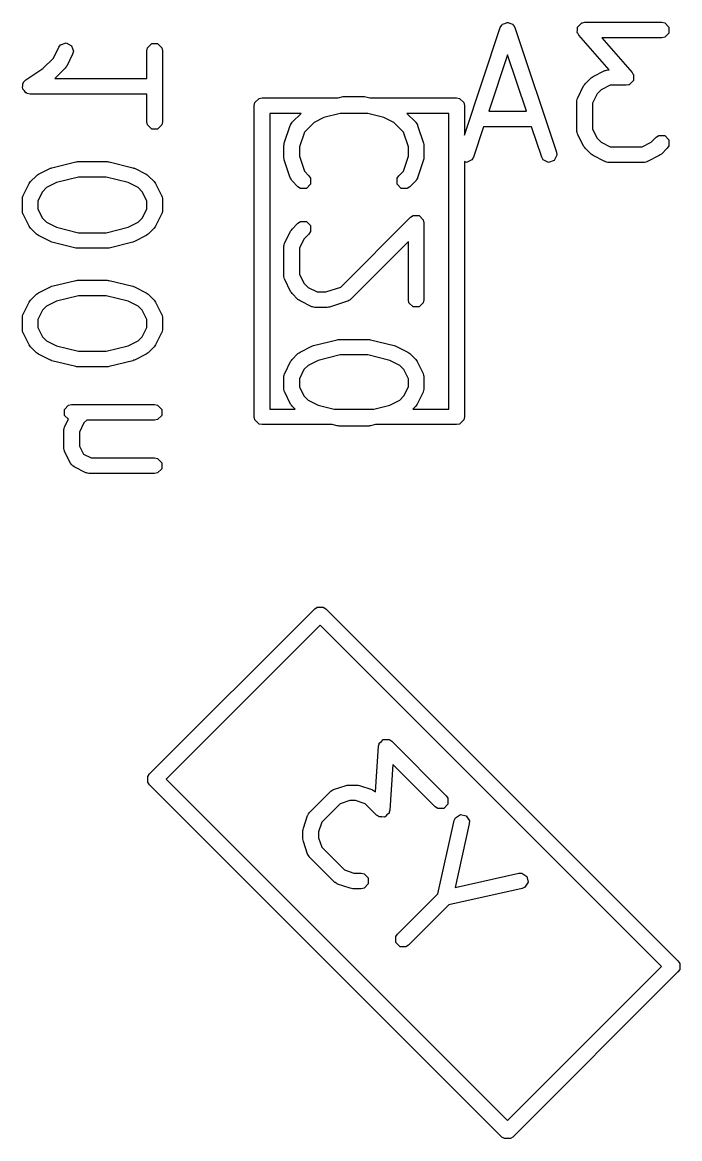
# Model space of a CAD drawing. Header units: inches. Extents: x 0.38 to 5.39, y 0.07 to 3.28.
# Drawn here: x 1.3118 to 1.4781, y 0.798 to 1.0804 of the extents above; entities that cross this region are included whole.
import ezdxf

# ---------------------------------------------------------------- set-up
doc = ezdxf.new("R2010")
doc.units = ezdxf.units.IN
doc.header["$MEASUREMENT"] = 0
doc.layers.add('BLACK', color=250, linetype='CONTINUOUS')

msp = doc.modelspace()

# ---------------------------------------------------------------- linework, layer by layer
at = {"layer": 'BLACK', "linetype": 'CONTINUOUS'}
for p, q in [((1.42366, 1.05185), (1.43271, 1.07901)), ((1.43271, 1.07901), (1.43309, 1.07968)), ((1.43309, 1.07968), (1.43323, 1.07975)), ((1.43323, 1.07975), (1.43329, 1.07988)), ((1.43329, 1.07988), (1.43388, 1.08007)), ((1.43388, 1.08007), (1.43444, 1.08035)), ((1.43444, 1.08035), (1.43458, 1.08031)), ((1.43458, 1.08031), (1.43472, 1.08035)), ((1.43472, 1.08035), (1.43528, 1.08007)), ((1.43528, 1.08007), (1.43587, 1.07988)), ((1.43587, 1.07988), (1.43594, 1.07975)), ((1.43594, 1.07975), (1.43607, 1.07968)), ((1.43607, 1.07968), (1.43645, 1.07901)), ((1.43645, 1.07901), (1.44695, 1.04752)), ((1.45226, 1.07914), (1.45231, 1.07919)), ((1.45226, 1.07845), (1.45226, 1.07914)), ((1.45231, 1.07926), (1.45284, 1.07972)), ((1.45231, 1.07919), (1.45231, 1.07926)), ((1.45284, 1.07972), (1.45333, 1.08021)), ((1.45333, 1.08021), (1.45342, 1.08023)), ((1.45342, 1.08023), (1.45345, 1.08025)), ((1.45345, 1.08025), (1.45353, 1.08025)), ((1.45353, 1.08025), (1.45408, 1.08036)), ((1.45408, 1.08036), (1.47358, 1.08036)), ((1.47358, 1.08036), (1.47433, 1.08021)), ((1.47433, 1.08021), (1.4754, 1.07914)), ((1.4754, 1.07914), (1.4754, 1.07764)), ((1.45221, 1.07776), (1.45226, 1.07845)), ((1.45226, 1.07768), (1.45221, 1.07776)), ((1.45226, 1.07764), (1.45226, 1.07768)), ((1.45232, 1.07758), (1.45226, 1.07764)), ((1.4526, 1.07709), (1.45232, 1.07758)), ((1.46024, 1.06836), (1.4526, 1.07709)), ((1.47358, 1.07642), (1.45842, 1.07642)), ((1.45842, 1.07642), (1.46606, 1.06769)), ((1.47433, 1.07657), (1.47358, 1.07642)), ((1.4754, 1.07764), (1.47433, 1.07657)), ((1.3197, 1.07133), (1.32105, 1.07404)), ((1.32105, 1.07404), (1.32152, 1.07465)), ((1.32152, 1.07465), (1.32295, 1.07513)), ((1.32295, 1.07513), (1.3243, 1.07445)), ((1.3243, 1.07445), (1.32478, 1.07303)), ((1.34334, 1.07316), (1.34349, 1.07392)), ((1.34334, 1.06613), (1.34334, 1.07316)), ((1.34349, 1.07392), (1.34456, 1.07498)), ((1.34456, 1.07498), (1.34606, 1.07498)), ((1.34606, 1.07498), (1.34713, 1.07392)), ((1.34713, 1.07392), (1.34728, 1.07316)), ((1.34728, 1.07316), (1.34728, 1.05517)), ((1.31706, 1.0687), (1.3197, 1.07133)), ((1.32457, 1.07228), (1.32307, 1.06928)), ((1.32478, 1.07303), (1.32457, 1.07228)), ((1.43458, 1.07217), (1.42981, 1.05786)), ((1.43935, 1.05786), (1.43458, 1.07217)), ((1.31272, 1.0658), (1.31706, 1.0687)), ((1.32271, 1.06877), (1.32007, 1.06613)), ((1.32288, 1.06904), (1.32271, 1.06877)), ((1.32307, 1.06928), (1.32288, 1.06904)), ((1.4562, 1.06665), (1.4592, 1.06815)), ((1.4592, 1.06815), (1.45929, 1.06818)), ((1.45929, 1.06818), (1.45933, 1.06821)), ((1.45933, 1.06821), (1.45963, 1.06827)), ((1.45963, 1.06827), (1.45994, 1.06835)), ((1.45994, 1.06835), (1.45998, 1.06834)), ((1.45998, 1.06834), (1.46008, 1.06836)), ((1.46008, 1.06836), (1.46024, 1.06836)), ((1.46606, 1.06769), (1.46634, 1.0672)), ((1.312, 1.06492), (1.31214, 1.06506)), ((1.312, 1.06435), (1.312, 1.06492)), ((1.31214, 1.06506), (1.31218, 1.06526)), ((1.31218, 1.06526), (1.31272, 1.0658)), ((1.32007, 1.06613), (1.34334, 1.06613)), ((1.45401, 1.06452), (1.45419, 1.06478)), ((1.45419, 1.06478), (1.45569, 1.06628)), ((1.45569, 1.06628), (1.45595, 1.06646)), ((1.45595, 1.06646), (1.4562, 1.06665)), ((1.46582, 1.06506), (1.46533, 1.06457)), ((1.46634, 1.06552), (1.46582, 1.06506)), ((1.46634, 1.0672), (1.4664, 1.06714)), ((1.46635, 1.06559), (1.46634, 1.06552)), ((1.4664, 1.06564), (1.46635, 1.06559)), ((1.4664, 1.06714), (1.4664, 1.0671)), ((1.4664, 1.0671), (1.46644, 1.06702)), ((1.46644, 1.06702), (1.4664, 1.06633)), ((1.4664, 1.06633), (1.4664, 1.06564)), ((1.31188, 1.06378), (1.312, 1.06435)), ((1.312, 1.06362), (1.31188, 1.06378)), ((1.312, 1.06341), (1.312, 1.06362)), ((1.3124, 1.06301), (1.312, 1.06341)), ((1.31272, 1.06253), (1.3124, 1.06301)), ((1.31292, 1.06249), (1.31272, 1.06253)), ((1.31306, 1.06235), (1.31292, 1.06249)), ((1.31381, 1.0622), (1.31306, 1.06235)), ((1.34334, 1.0622), (1.31381, 1.0622)), ((1.34334, 1.05517), (1.34334, 1.0622)), ((1.45232, 1.06127), (1.45382, 1.06427)), ((1.45382, 1.06427), (1.45401, 1.06452)), ((1.4572, 1.06223), (1.45605, 1.05993)), ((1.45825, 1.06327), (1.4572, 1.06223)), ((1.46054, 1.06442), (1.45825, 1.06327)), ((1.46458, 1.06442), (1.46054, 1.06442)), ((1.46513, 1.06453), (1.46458, 1.06442)), ((1.46521, 1.06453), (1.46513, 1.06453)), ((1.46524, 1.06455), (1.46521, 1.06453)), ((1.46533, 1.06457), (1.46524, 1.06455)), ((1.37051, 1.05929), (1.37066, 1.06004)), ((1.37051, 0.98055), (1.37051, 1.05929)), ((1.37066, 1.06004), (1.37173, 1.06111)), ((1.37173, 1.06111), (1.37248, 1.06126)), ((1.37248, 1.06126), (1.39171, 1.06126)), ((1.39171, 1.06126), (1.39298, 1.06158)), ((1.39298, 1.06158), (1.39322, 1.06159)), ((1.39322, 1.06159), (1.39345, 1.06163)), ((1.39345, 1.06163), (1.39795, 1.06163)), ((1.39795, 1.06163), (1.39819, 1.06159)), ((1.39819, 1.06159), (1.39843, 1.06158)), ((1.39843, 1.06158), (1.3997, 1.06126)), ((1.3997, 1.06126), (1.42169, 1.06126)), ((1.42169, 1.06126), (1.42245, 1.06111)), ((1.42245, 1.06111), (1.42351, 1.06004)), ((1.42351, 1.06004), (1.42366, 1.05929)), ((1.42366, 1.05929), (1.42366, 1.05185)), ((1.45211, 1.06039), (1.45213, 1.06049)), ((1.45211, 1.05289), (1.45211, 1.06039)), ((1.45212, 1.06053), (1.4522, 1.06084)), ((1.45213, 1.06049), (1.45212, 1.06053)), ((1.4522, 1.06084), (1.45226, 1.06115)), ((1.45226, 1.06115), (1.45229, 1.06118)), ((1.45229, 1.06118), (1.45232, 1.06127)), ((1.45605, 1.05993), (1.45605, 1.05336)), ((1.38233, 1.05732), (1.37445, 1.05732)), ((1.37445, 1.05732), (1.37445, 0.98252)), ((1.38006, 1.05506), (1.38233, 1.05732)), ((1.38814, 1.05631), (1.38562, 1.05505)), ((1.3922, 1.05732), (1.38814, 1.05631)), ((1.39921, 1.05732), (1.3922, 1.05732)), ((1.40327, 1.05631), (1.39921, 1.05732)), ((1.40579, 1.05505), (1.40327, 1.05631)), ((1.40908, 1.05732), (1.41134, 1.05506)), ((1.41972, 1.05732), (1.40908, 1.05732)), ((1.41972, 0.98252), (1.41972, 1.05732)), ((1.42981, 1.05786), (1.43935, 1.05786)), ((1.34349, 1.05441), (1.34334, 1.05517)), ((1.34456, 1.05335), (1.34349, 1.05441)), ((1.34713, 1.05441), (1.34606, 1.05335)), ((1.34728, 1.05517), (1.34713, 1.05441)), ((1.37809, 1.04979), (1.37959, 1.05429)), ((1.37959, 1.05429), (1.37964, 1.05438)), ((1.37964, 1.05442), (1.37981, 1.05468)), ((1.37964, 1.05438), (1.37964, 1.05442)), ((1.37981, 1.05468), (1.37997, 1.05496)), ((1.37997, 1.05496), (1.38001, 1.05498)), ((1.38001, 1.05498), (1.38006, 1.05506)), ((1.38562, 1.05505), (1.38318, 1.0526)), ((1.40823, 1.0526), (1.40579, 1.05505)), ((1.41134, 1.05506), (1.4114, 1.05498)), ((1.4114, 1.05498), (1.41144, 1.05496)), ((1.41144, 1.05496), (1.4116, 1.05468)), ((1.4116, 1.05468), (1.41177, 1.05442)), ((1.41177, 1.05442), (1.41177, 1.05438)), ((1.41177, 1.05438), (1.41182, 1.05429)), ((1.41182, 1.05429), (1.41332, 1.04979)), ((1.4285, 1.05392), (1.42595, 1.04627)), ((1.44066, 1.05392), (1.4285, 1.05392)), ((1.44321, 1.04627), (1.44066, 1.05392)), ((1.34606, 1.05335), (1.34456, 1.05335)), ((1.38318, 1.0526), (1.38193, 1.04885)), ((1.40948, 1.04885), (1.40823, 1.0526)), ((1.45213, 1.0528), (1.45211, 1.05289)), ((1.45212, 1.05275), (1.45213, 1.0528)), ((1.4522, 1.05245), (1.45212, 1.05275)), ((1.45226, 1.05214), (1.4522, 1.05245)), ((1.45229, 1.05211), (1.45226, 1.05214)), ((1.45232, 1.05201), (1.45229, 1.05211)), ((1.45382, 1.04901), (1.45232, 1.05201)), ((1.45605, 1.05336), (1.4572, 1.05106)), ((1.4572, 1.05106), (1.45825, 1.05001)), ((1.47091, 1.05001), (1.47219, 1.05129)), ((1.47219, 1.05129), (1.47282, 1.05171)), ((1.47282, 1.05171), (1.47433, 1.05171)), ((1.47433, 1.05171), (1.4754, 1.05065)), ((1.4754, 1.05065), (1.4754, 1.04914)), ((1.37799, 1.04917), (1.37805, 1.04948)), ((1.37799, 1.04617), (1.37799, 1.04917)), ((1.37805, 1.04948), (1.37809, 1.04979)), ((1.38193, 1.04885), (1.38193, 1.04649)), ((1.40948, 1.04649), (1.40948, 1.04885)), ((1.41332, 1.04979), (1.41336, 1.04948)), ((1.41336, 1.04948), (1.41342, 1.04917)), ((1.41342, 1.04917), (1.41342, 1.04617)), ((1.45401, 1.04876), (1.45382, 1.04901)), ((1.45419, 1.0485), (1.45401, 1.04876)), ((1.45569, 1.047), (1.45419, 1.0485)), ((1.45825, 1.05001), (1.46054, 1.04886)), ((1.46054, 1.04886), (1.46861, 1.04886)), ((1.46861, 1.04886), (1.47091, 1.05001)), ((1.47497, 1.0485), (1.47347, 1.047)), ((1.4754, 1.04914), (1.47497, 1.0485)), ((1.31934, 1.04358), (1.32534, 1.04508)), ((1.32534, 1.04508), (1.32558, 1.04509)), ((1.32558, 1.04509), (1.32581, 1.04514)), ((1.32581, 1.04514), (1.33331, 1.04514)), ((1.33331, 1.04514), (1.33355, 1.04509)), ((1.33355, 1.04509), (1.33379, 1.04508)), ((1.33379, 1.04508), (1.33979, 1.04358)), ((1.37805, 1.04586), (1.37799, 1.04617)), ((1.37809, 1.04555), (1.37805, 1.04586)), ((1.37959, 1.04105), (1.37809, 1.04555)), ((1.38193, 1.04649), (1.38318, 1.04273)), ((1.40823, 1.04273), (1.40948, 1.04649)), ((1.41332, 1.04555), (1.41182, 1.04105)), ((1.41336, 1.04586), (1.41332, 1.04555)), ((1.41342, 1.04617), (1.41336, 1.04586)), ((1.42422, 1.04493), (1.42366, 1.04512)), ((1.42366, 1.04512), (1.42366, 0.98055)), ((1.42557, 1.0456), (1.42422, 1.04493)), ((1.42595, 1.04627), (1.42557, 1.0456)), ((1.44359, 1.0456), (1.44321, 1.04627)), ((1.44494, 1.04493), (1.44359, 1.0456)), ((1.44637, 1.04541), (1.44494, 1.04493)), ((1.44704, 1.04675), (1.44637, 1.04541)), ((1.44695, 1.04752), (1.44704, 1.04675)), ((1.45595, 1.04683), (1.45569, 1.047)), ((1.4562, 1.04663), (1.45595, 1.04683)), ((1.4592, 1.04513), (1.4562, 1.04663)), ((1.45929, 1.04511), (1.4592, 1.04513)), ((1.45933, 1.04508), (1.45929, 1.04511)), ((1.45963, 1.04501), (1.45933, 1.04508)), ((1.45994, 1.04493), (1.45963, 1.04501)), ((1.45998, 1.04494), (1.45994, 1.04493)), ((1.46008, 1.04493), (1.45998, 1.04494)), ((1.46908, 1.04493), (1.46008, 1.04493)), ((1.46917, 1.04494), (1.46908, 1.04493)), ((1.46922, 1.04493), (1.46917, 1.04494)), ((1.46952, 1.04501), (1.46922, 1.04493)), ((1.46983, 1.04508), (1.46952, 1.04501)), ((1.46986, 1.04511), (1.46983, 1.04508)), ((1.46996, 1.04513), (1.46986, 1.04511)), ((1.47296, 1.04663), (1.46996, 1.04513)), ((1.47321, 1.04683), (1.47296, 1.04663)), ((1.47347, 1.047), (1.47321, 1.04683)), ((1.31593, 1.04193), (1.31893, 1.04343)), ((1.31893, 1.04343), (1.31914, 1.04349)), ((1.31914, 1.04349), (1.31934, 1.04358)), ((1.33979, 1.04358), (1.33998, 1.04349)), ((1.33998, 1.04349), (1.34019, 1.04343)), ((1.34019, 1.04343), (1.34319, 1.04193)), ((1.38318, 1.04273), (1.38435, 1.04156)), ((1.40706, 1.04156), (1.40823, 1.04273)), ((1.31205, 1.03655), (1.31355, 1.03955)), ((1.31355, 1.03955), (1.31375, 1.0398)), ((1.31375, 1.0398), (1.31392, 1.04006)), ((1.31392, 1.04006), (1.31542, 1.04156)), ((1.31542, 1.04156), (1.31569, 1.04174)), ((1.31569, 1.04174), (1.31593, 1.04193)), ((1.3205, 1.03981), (1.31798, 1.03855)), ((1.32606, 1.0412), (1.3205, 1.03981)), ((1.33307, 1.0412), (1.32606, 1.0412)), ((1.33862, 1.03981), (1.33307, 1.0412)), ((1.34115, 1.03855), (1.33862, 1.03981)), ((1.34319, 1.04193), (1.34344, 1.04174)), ((1.34344, 1.04174), (1.3437, 1.04156)), ((1.3437, 1.04156), (1.3452, 1.04006)), ((1.3452, 1.04006), (1.34538, 1.0398)), ((1.34538, 1.0398), (1.34557, 1.03955)), ((1.34557, 1.03955), (1.34707, 1.03655)), ((1.37964, 1.04096), (1.37959, 1.04105)), ((1.37964, 1.04092), (1.37964, 1.04096)), ((1.37981, 1.04065), (1.37964, 1.04092)), ((1.37997, 1.04038), (1.37981, 1.04065)), ((1.38001, 1.04036), (1.37997, 1.04038)), ((1.38006, 1.04028), (1.38001, 1.04036)), ((1.38156, 1.03878), (1.38006, 1.04028)), ((1.38477, 1.03942), (1.38371, 1.03835)), ((1.38435, 1.04156), (1.38477, 1.04092)), ((1.38477, 1.04092), (1.38477, 1.03942)), ((1.40663, 1.04092), (1.40706, 1.04156)), ((1.40663, 1.03942), (1.40663, 1.04092)), ((1.4077, 1.03835), (1.40663, 1.03942)), ((1.41134, 1.04028), (1.40984, 1.03878)), ((1.4114, 1.04036), (1.41134, 1.04028)), ((1.41144, 1.04038), (1.4114, 1.04036)), ((1.4116, 1.04065), (1.41144, 1.04038)), ((1.41177, 1.04092), (1.4116, 1.04065)), ((1.41182, 1.04105), (1.41177, 1.04096)), ((1.41177, 1.04096), (1.41177, 1.04092)), ((1.31193, 1.03611), (1.312, 1.03642)), ((1.312, 1.03642), (1.31203, 1.03645)), ((1.31203, 1.03645), (1.31205, 1.03655)), ((1.31693, 1.0375), (1.31578, 1.0352)), ((1.31798, 1.03855), (1.31693, 1.0375)), ((1.34219, 1.0375), (1.34115, 1.03855)), ((1.34334, 1.0352), (1.34219, 1.0375)), ((1.34707, 1.03655), (1.3471, 1.03645)), ((1.3471, 1.03645), (1.34713, 1.03642)), ((1.34713, 1.03642), (1.34719, 1.03611)), ((1.3822, 1.03835), (1.38156, 1.03878)), ((1.38371, 1.03835), (1.3822, 1.03835)), ((1.40921, 1.03835), (1.4077, 1.03835)), ((1.40984, 1.03878), (1.40921, 1.03835)), ((1.31185, 1.03581), (1.31193, 1.03611)), ((1.31187, 1.03577), (1.31185, 1.03581)), ((1.31185, 1.03567), (1.31187, 1.03577)), ((1.31185, 1.03267), (1.31185, 1.03567)), ((1.31578, 1.0352), (1.31578, 1.03313)), ((1.34334, 1.03313), (1.34334, 1.0352)), ((1.34719, 1.03611), (1.34727, 1.03581)), ((1.34727, 1.03581), (1.34726, 1.03577)), ((1.34726, 1.03577), (1.34728, 1.03567)), ((1.34728, 1.03567), (1.34728, 1.03267)), ((1.31187, 1.03257), (1.31185, 1.03267)), ((1.31185, 1.03253), (1.31187, 1.03257)), ((1.31193, 1.03223), (1.31185, 1.03253)), ((1.312, 1.03192), (1.31193, 1.03223)), ((1.31203, 1.03188), (1.312, 1.03192)), ((1.31205, 1.03179), (1.31203, 1.03188)), ((1.31355, 1.02879), (1.31205, 1.03179)), ((1.31578, 1.03313), (1.31693, 1.03084)), ((1.31693, 1.03084), (1.31798, 1.02979)), ((1.34115, 1.02979), (1.34219, 1.03084)), ((1.34219, 1.03084), (1.34334, 1.03313)), ((1.34707, 1.03179), (1.34557, 1.02879)), ((1.3471, 1.03188), (1.34707, 1.03179)), ((1.34713, 1.03192), (1.3471, 1.03188)), ((1.34719, 1.03223), (1.34713, 1.03192)), ((1.34727, 1.03253), (1.34719, 1.03223)), ((1.34728, 1.03267), (1.34726, 1.03257)), ((1.34726, 1.03257), (1.34727, 1.03253)), ((1.39239, 1.01339), (1.41006, 1.03106)), ((1.41006, 1.03106), (1.4107, 1.03149)), ((1.4107, 1.03149), (1.41221, 1.03149)), ((1.41221, 1.03149), (1.41327, 1.03042)), ((1.31375, 1.02854), (1.31355, 1.02879)), ((1.31392, 1.02828), (1.31375, 1.02854)), ((1.31542, 1.02678), (1.31392, 1.02828)), ((1.31798, 1.02979), (1.3205, 1.02853)), ((1.3205, 1.02853), (1.32606, 1.02714)), ((1.33307, 1.02714), (1.33862, 1.02853)), ((1.33862, 1.02853), (1.34115, 1.02979)), ((1.3452, 1.02828), (1.3437, 1.02678)), ((1.34538, 1.02854), (1.3452, 1.02828)), ((1.34557, 1.02879), (1.34538, 1.02854)), ((1.37989, 1.0278), (1.38006, 1.02806)), ((1.38006, 1.02806), (1.38156, 1.02956)), ((1.38156, 1.02956), (1.3822, 1.02999)), ((1.3822, 1.02999), (1.38371, 1.02999)), ((1.38371, 1.02999), (1.38477, 1.02892)), ((1.38477, 1.02892), (1.38477, 1.02742)), ((1.41327, 1.03042), (1.41342, 1.02967)), ((1.41342, 1.02967), (1.41342, 1.01017)), ((1.31569, 1.0266), (1.31542, 1.02678)), ((1.31593, 1.02641), (1.31569, 1.0266)), ((1.31893, 1.02491), (1.31593, 1.02641)), ((1.32606, 1.02714), (1.33307, 1.02714)), ((1.34319, 1.02641), (1.34019, 1.02491)), ((1.34344, 1.0266), (1.34319, 1.02641)), ((1.3437, 1.02678), (1.34344, 1.0266)), ((1.3782, 1.02455), (1.3797, 1.02755)), ((1.3797, 1.02755), (1.37989, 1.0278)), ((1.38307, 1.0255), (1.38193, 1.02321)), ((1.38435, 1.02678), (1.38307, 1.0255)), ((1.38477, 1.02742), (1.38435, 1.02678)), ((1.31914, 1.02485), (1.31893, 1.02491)), ((1.31934, 1.02476), (1.31914, 1.02485)), ((1.32534, 1.02326), (1.31934, 1.02476)), ((1.32558, 1.02325), (1.32534, 1.02326)), ((1.32581, 1.0232), (1.32558, 1.02325)), ((1.33331, 1.0232), (1.32581, 1.0232)), ((1.33355, 1.02325), (1.33331, 1.0232)), ((1.33379, 1.02326), (1.33355, 1.02325)), ((1.33979, 1.02476), (1.33379, 1.02326)), ((1.33998, 1.02485), (1.33979, 1.02476)), ((1.34019, 1.02491), (1.33998, 1.02485)), ((1.37799, 1.02381), (1.37808, 1.02411)), ((1.37801, 1.02377), (1.37799, 1.02381)), ((1.37799, 1.02367), (1.37801, 1.02377)), ((1.37799, 1.01617), (1.37799, 1.02367)), ((1.37808, 1.02411), (1.37814, 1.02442)), ((1.37814, 1.02442), (1.37817, 1.02446)), ((1.37817, 1.02446), (1.3782, 1.02455)), ((1.38193, 1.02321), (1.38193, 1.01664)), ((1.40948, 1.02492), (1.39485, 1.01028)), ((1.40948, 1.01017), (1.40948, 1.02492)), ((1.31934, 1.01358), (1.32534, 1.01508)), ((1.32534, 1.01508), (1.32558, 1.01509)), ((1.32558, 1.01509), (1.32581, 1.01514)), ((1.32581, 1.01514), (1.33331, 1.01514)), ((1.33331, 1.01514), (1.33355, 1.01509)), ((1.33355, 1.01509), (1.33379, 1.01508)), ((1.33379, 1.01508), (1.33979, 1.01358)), ((1.37801, 1.01608), (1.37799, 1.01617)), ((1.37799, 1.01603), (1.37801, 1.01608)), ((1.37808, 1.01573), (1.37799, 1.01603)), ((1.37814, 1.01542), (1.37808, 1.01573)), ((1.37817, 1.01539), (1.37814, 1.01542)), ((1.3782, 1.01529), (1.37817, 1.01539)), ((1.3797, 1.01229), (1.3782, 1.01529)), ((1.38193, 1.01664), (1.38307, 1.01434)), ((1.38307, 1.01434), (1.38412, 1.01329)), ((1.31392, 1.01006), (1.31542, 1.01156)), ((1.31542, 1.01156), (1.31569, 1.01174)), ((1.31569, 1.01174), (1.31593, 1.01193)), ((1.31593, 1.01193), (1.31893, 1.01343)), ((1.31893, 1.01343), (1.31914, 1.01349)), ((1.31914, 1.01349), (1.31934, 1.01358)), ((1.32606, 1.0112), (1.3205, 1.00981)), ((1.33307, 1.0112), (1.32606, 1.0112)), ((1.33862, 1.00981), (1.33307, 1.0112)), ((1.33979, 1.01358), (1.33998, 1.01349)), ((1.33998, 1.01349), (1.34019, 1.01343)), ((1.34019, 1.01343), (1.34319, 1.01193)), ((1.34319, 1.01193), (1.34344, 1.01174)), ((1.34344, 1.01174), (1.3437, 1.01156)), ((1.3437, 1.01156), (1.3452, 1.01006)), ((1.37989, 1.01204), (1.3797, 1.01229)), ((1.38006, 1.01178), (1.37989, 1.01204)), ((1.38156, 1.01028), (1.38006, 1.01178)), ((1.38412, 1.01329), (1.38642, 1.01214)), ((1.38642, 1.01214), (1.38864, 1.01214)), ((1.38864, 1.01214), (1.39239, 1.01339)), ((1.31205, 1.00655), (1.31355, 1.00955)), ((1.31355, 1.00955), (1.31375, 1.0098)), ((1.31375, 1.0098), (1.31392, 1.01006)), ((1.31798, 1.00855), (1.31693, 1.00751)), ((1.3205, 1.00981), (1.31798, 1.00855)), ((1.34115, 1.00855), (1.33862, 1.00981)), ((1.34219, 1.00751), (1.34115, 1.00855)), ((1.3452, 1.01006), (1.34538, 1.0098)), ((1.34538, 1.0098), (1.34557, 1.00955)), ((1.34557, 1.00955), (1.34707, 1.00655)), ((1.38183, 1.0101), (1.38156, 1.01028)), ((1.38208, 1.00991), (1.38183, 1.0101)), ((1.38508, 1.00841), (1.38208, 1.00991)), ((1.38517, 1.00839), (1.38508, 1.00841)), ((1.3852, 1.00835), (1.38517, 1.00839)), ((1.38551, 1.00829), (1.3852, 1.00835)), ((1.38582, 1.00821), (1.38551, 1.00829)), ((1.38586, 1.00822), (1.38582, 1.00821)), ((1.38596, 1.0082), (1.38586, 1.00822)), ((1.38896, 1.0082), (1.38596, 1.0082)), ((1.38926, 1.00827), (1.38896, 1.0082)), ((1.38958, 1.00831), (1.38926, 1.00827)), ((1.39408, 1.0098), (1.38958, 1.00831)), ((1.39416, 1.00985), (1.39408, 1.0098)), ((1.39421, 1.00985), (1.39416, 1.00985)), ((1.39447, 1.01003), (1.39421, 1.00985)), ((1.39474, 1.01019), (1.39447, 1.01003)), ((1.39476, 1.01023), (1.39474, 1.01019)), ((1.39485, 1.01028), (1.39476, 1.01023)), ((1.40963, 1.00942), (1.40948, 1.01017)), ((1.4107, 1.00835), (1.40963, 1.00942)), ((1.41221, 1.00835), (1.4107, 1.00835)), ((1.41327, 1.00942), (1.41221, 1.00835)), ((1.41342, 1.01017), (1.41327, 1.00942)), ((1.31185, 1.00581), (1.31193, 1.00612)), ((1.31187, 1.00577), (1.31185, 1.00581)), ((1.31185, 1.00567), (1.31187, 1.00577)), ((1.31185, 1.00267), (1.31185, 1.00567)), ((1.31193, 1.00612), (1.312, 1.00643)), ((1.312, 1.00643), (1.31203, 1.00646)), ((1.31203, 1.00646), (1.31205, 1.00655)), ((1.31693, 1.00751), (1.31578, 1.00521)), ((1.34334, 1.00521), (1.34219, 1.00751)), ((1.34707, 1.00655), (1.3471, 1.00646)), ((1.3471, 1.00646), (1.34713, 1.00643)), ((1.34713, 1.00643), (1.34719, 1.00612)), ((1.34719, 1.00612), (1.34727, 1.00581)), ((1.34727, 1.00581), (1.34726, 1.00577)), ((1.34726, 1.00577), (1.34728, 1.00567)), ((1.34728, 1.00567), (1.34728, 1.00267)), ((1.31187, 1.00258), (1.31185, 1.00267)), ((1.31185, 1.00253), (1.31187, 1.00258)), ((1.31193, 1.00223), (1.31185, 1.00253)), ((1.31578, 1.00521), (1.31578, 1.00314)), ((1.31578, 1.00314), (1.31693, 1.00084)), ((1.34219, 1.00084), (1.34334, 1.00314)), ((1.34334, 1.00314), (1.34334, 1.00521)), ((1.34727, 1.00253), (1.34719, 1.00223)), ((1.34728, 1.00267), (1.34726, 1.00258)), ((1.34726, 1.00258), (1.34727, 1.00253)), ((1.312, 1.00192), (1.31193, 1.00223)), ((1.31203, 1.00189), (1.312, 1.00192)), ((1.31205, 1.00179), (1.31203, 1.00189)), ((1.31355, 0.99879), (1.31205, 1.00179)), ((1.31693, 1.00084), (1.31798, 0.99979)), ((1.31798, 0.99979), (1.3205, 0.99853)), ((1.33862, 0.99853), (1.34115, 0.99979)), ((1.34115, 0.99979), (1.34219, 1.00084)), ((1.34707, 1.00179), (1.34557, 0.99879)), ((1.3471, 1.00189), (1.34707, 1.00179)), ((1.34713, 1.00192), (1.3471, 1.00189)), ((1.34719, 1.00223), (1.34713, 1.00192)), ((1.38548, 0.99858), (1.39148, 1.00008)), ((1.39148, 1.00008), (1.39172, 1.0001)), ((1.39172, 1.0001), (1.39196, 1.00014)), ((1.39196, 1.00014), (1.39945, 1.00014)), ((1.39945, 1.00014), (1.39969, 1.0001)), ((1.39969, 1.0001), (1.39993, 1.00008)), ((1.39993, 1.00008), (1.40593, 0.99858)), ((1.31375, 0.99854), (1.31355, 0.99879)), ((1.31392, 0.99828), (1.31375, 0.99854)), ((1.31542, 0.99678), (1.31392, 0.99828)), ((1.3205, 0.99853), (1.32606, 0.99714)), ((1.32606, 0.99714), (1.33307, 0.99714)), ((1.33307, 0.99714), (1.33862, 0.99853)), ((1.3452, 0.99828), (1.3437, 0.99678)), ((1.34538, 0.99854), (1.3452, 0.99828)), ((1.34557, 0.99879), (1.34538, 0.99854)), ((1.38183, 0.99674), (1.38208, 0.99694)), ((1.38208, 0.99694), (1.38508, 0.99843)), ((1.38508, 0.99843), (1.38528, 0.99849)), ((1.38528, 0.99849), (1.38548, 0.99858)), ((1.40593, 0.99858), (1.40613, 0.99849)), ((1.40613, 0.99849), (1.40633, 0.99843)), ((1.40633, 0.99843), (1.40933, 0.99694)), ((1.40933, 0.99694), (1.40958, 0.99674)), ((1.31569, 0.99661), (1.31542, 0.99678)), ((1.31593, 0.99641), (1.31569, 0.99661)), ((1.31893, 0.99491), (1.31593, 0.99641)), ((1.31914, 0.99486), (1.31893, 0.99491)), ((1.31934, 0.99476), (1.31914, 0.99486)), ((1.32534, 0.99326), (1.31934, 0.99476)), ((1.33979, 0.99476), (1.33379, 0.99326)), ((1.33998, 0.99486), (1.33979, 0.99476)), ((1.34019, 0.99491), (1.33998, 0.99486)), ((1.34319, 0.99641), (1.34019, 0.99491)), ((1.34344, 0.99661), (1.34319, 0.99641)), ((1.3437, 0.99678), (1.34344, 0.99661)), ((1.3782, 0.99156), (1.3797, 0.99455)), ((1.3797, 0.99455), (1.37989, 0.9948)), ((1.37989, 0.9948), (1.38006, 0.99507)), ((1.38006, 0.99507), (1.38156, 0.99657)), ((1.38156, 0.99657), (1.38183, 0.99674)), ((1.38664, 0.99482), (1.38412, 0.99356)), ((1.3922, 0.99621), (1.38664, 0.99482)), ((1.39921, 0.99621), (1.3922, 0.99621)), ((1.40477, 0.99482), (1.39921, 0.99621)), ((1.40729, 0.99356), (1.40477, 0.99482)), ((1.40958, 0.99674), (1.40984, 0.99657)), ((1.40984, 0.99657), (1.41134, 0.99507)), ((1.41134, 0.99507), (1.41152, 0.9948)), ((1.41152, 0.9948), (1.41171, 0.99455)), ((1.41171, 0.99455), (1.41321, 0.99156)), ((1.32558, 0.99325), (1.32534, 0.99326)), ((1.32581, 0.99321), (1.32558, 0.99325)), ((1.33331, 0.99321), (1.32581, 0.99321)), ((1.33355, 0.99325), (1.33331, 0.99321)), ((1.33379, 0.99326), (1.33355, 0.99325)), ((1.37808, 0.99112), (1.37814, 0.99143)), ((1.37814, 0.99143), (1.37817, 0.99146)), ((1.37817, 0.99146), (1.3782, 0.99156)), ((1.38307, 0.99251), (1.38193, 0.99021)), ((1.38412, 0.99356), (1.38307, 0.99251)), ((1.40833, 0.99251), (1.40729, 0.99356)), ((1.40948, 0.99021), (1.40833, 0.99251)), ((1.41321, 0.99156), (1.41324, 0.99146)), ((1.41324, 0.99146), (1.41327, 0.99143)), ((1.41327, 0.99143), (1.41333, 0.99112)), ((1.37799, 0.99081), (1.37808, 0.99112)), ((1.37801, 0.99077), (1.37799, 0.99081)), ((1.37799, 0.99067), (1.37801, 0.99077)), ((1.37799, 0.98768), (1.37799, 0.99067)), ((1.38193, 0.99021), (1.38193, 0.98814)), ((1.40948, 0.98814), (1.40948, 0.99021)), ((1.41333, 0.99112), (1.41342, 0.99081)), ((1.41342, 0.99081), (1.4134, 0.99077)), ((1.4134, 0.99077), (1.41342, 0.99067)), ((1.41342, 0.99067), (1.41342, 0.98768)), ((1.37801, 0.98758), (1.37799, 0.98768)), ((1.37799, 0.98754), (1.37801, 0.98758)), ((1.37808, 0.98723), (1.37799, 0.98754)), ((1.37814, 0.98692), (1.37808, 0.98723)), ((1.37817, 0.98689), (1.37814, 0.98692)), ((1.3782, 0.98679), (1.37817, 0.98689)), ((1.3797, 0.9838), (1.3782, 0.98679)), ((1.38193, 0.98814), (1.38307, 0.98584)), ((1.38307, 0.98584), (1.38412, 0.98479)), ((1.40729, 0.98479), (1.40833, 0.98584)), ((1.40833, 0.98584), (1.40948, 0.98814)), ((1.41321, 0.98679), (1.41171, 0.9838)), ((1.41324, 0.98689), (1.41321, 0.98679)), ((1.41327, 0.98692), (1.41324, 0.98689)), ((1.41333, 0.98723), (1.41327, 0.98692)), ((1.41342, 0.98754), (1.41333, 0.98723)), ((1.41342, 0.98768), (1.4134, 0.98758)), ((1.4134, 0.98758), (1.41342, 0.98754)), ((1.32249, 0.98243), (1.32356, 0.98349)), ((1.32356, 0.98349), (1.32431, 0.98364)), ((1.32431, 0.98364), (1.34531, 0.98364)), ((1.34531, 0.98364), (1.34606, 0.98349)), ((1.34606, 0.98349), (1.34713, 0.98243)), ((1.37989, 0.98355), (1.3797, 0.9838)), ((1.38006, 0.98328), (1.37989, 0.98355)), ((1.38083, 0.98252), (1.38006, 0.98328)), ((1.38412, 0.98479), (1.38664, 0.98353)), ((1.38664, 0.98353), (1.3907, 0.98252)), ((1.40071, 0.98252), (1.40477, 0.98353)), ((1.40477, 0.98353), (1.40729, 0.98479)), ((1.41134, 0.98328), (1.41058, 0.98252)), ((1.41152, 0.98355), (1.41134, 0.98328)), ((1.41171, 0.9838), (1.41152, 0.98355)), ((1.32249, 0.98092), (1.32249, 0.98243)), ((1.32349, 0.97993), (1.32249, 0.98092)), ((1.34713, 0.98092), (1.34606, 0.97986)), ((1.34713, 0.98243), (1.34713, 0.98092)), ((1.37066, 0.9798), (1.37051, 0.98055)), ((1.37445, 0.98252), (1.38083, 0.98252)), ((1.3907, 0.98252), (1.40071, 0.98252)), ((1.41058, 0.98252), (1.41972, 0.98252)), ((1.42366, 0.98055), (1.42351, 0.9798)), ((1.32234, 0.97718), (1.32236, 0.97727)), ((1.32234, 0.97268), (1.32234, 0.97718)), ((1.32235, 0.97732), (1.32243, 0.97762)), ((1.32236, 0.97727), (1.32235, 0.97732)), ((1.32243, 0.97762), (1.32249, 0.97793)), ((1.32249, 0.97793), (1.32253, 0.97796)), ((1.32253, 0.97796), (1.32255, 0.97806)), ((1.32255, 0.97806), (1.32349, 0.97993)), ((1.32743, 0.97901), (1.32628, 0.97671)), ((1.32813, 0.97971), (1.32743, 0.97901)), ((1.34531, 0.97971), (1.32813, 0.97971)), ((1.34606, 0.97986), (1.34531, 0.97971)), ((1.37173, 0.97873), (1.37066, 0.9798)), ((1.37248, 0.97858), (1.37173, 0.97873)), ((1.39021, 0.97858), (1.37248, 0.97858)), ((1.39148, 0.97827), (1.39021, 0.97858)), ((1.39172, 0.97825), (1.39148, 0.97827)), ((1.39196, 0.97821), (1.39172, 0.97825)), ((1.39945, 0.97821), (1.39196, 0.97821)), ((1.39969, 0.97825), (1.39945, 0.97821)), ((1.39993, 0.97827), (1.39969, 0.97825)), ((1.4012, 0.97858), (1.39993, 0.97827)), ((1.42169, 0.97858), (1.4012, 0.97858)), ((1.42245, 0.97873), (1.42169, 0.97858)), ((1.42351, 0.9798), (1.42245, 0.97873)), ((1.32628, 0.97671), (1.32628, 0.97314)), ((1.32236, 0.97258), (1.32234, 0.97268)), ((1.32235, 0.97254), (1.32236, 0.97258)), ((1.32243, 0.97223), (1.32235, 0.97254)), ((1.32249, 0.97192), (1.32243, 0.97223)), ((1.32253, 0.97189), (1.32249, 0.97192)), ((1.32255, 0.9718), (1.32253, 0.97189)), ((1.32405, 0.9688), (1.32255, 0.9718)), ((1.32628, 0.97314), (1.32728, 0.97114)), ((1.32429, 0.96849), (1.32405, 0.9688)), ((1.32728, 0.97114), (1.32928, 0.97015)), ((1.32928, 0.97015), (1.34531, 0.97015)), ((1.34531, 0.97015), (1.34606, 0.97)), ((1.34606, 0.97), (1.34713, 0.96893)), ((1.34713, 0.96893), (1.34713, 0.96742)), ((1.32433, 0.96839), (1.32429, 0.96849)), ((1.32444, 0.9683), (1.32433, 0.96839)), ((1.32452, 0.96819), (1.32444, 0.9683)), ((1.32462, 0.96816), (1.32452, 0.96819)), ((1.32493, 0.96792), (1.32462, 0.96816)), ((1.32793, 0.96642), (1.32493, 0.96792)), ((1.32803, 0.96639), (1.32793, 0.96642)), ((1.32806, 0.96636), (1.32803, 0.96639)), ((1.32837, 0.9663), (1.32806, 0.96636)), ((1.32867, 0.96621), (1.32837, 0.9663)), ((1.32872, 0.96623), (1.32867, 0.96621)), ((1.32881, 0.96621), (1.32872, 0.96623)), ((1.34531, 0.96621), (1.32881, 0.96621)), ((1.34606, 0.96636), (1.34531, 0.96621)), ((1.34713, 0.96742), (1.34606, 0.96636)), ((1.34405, 0.89025), (1.38581, 0.93201)), ((1.38581, 0.93201), (1.38645, 0.93244)), ((1.38645, 0.93244), (1.38796, 0.93244)), ((1.38796, 0.93244), (1.3886, 0.93201)), ((1.3886, 0.93201), (1.47768, 0.84293)), ((1.3872, 0.92783), (1.34823, 0.88886)), ((1.4735, 0.84153), (1.3872, 0.92783)), ((1.40212, 0.89798), (1.40265, 0.89844)), ((1.40265, 0.89844), (1.40314, 0.89893)), ((1.40314, 0.89893), (1.40321, 0.89893)), ((1.40321, 0.89893), (1.40326, 0.89897)), ((1.40326, 0.89897), (1.40395, 0.89893)), ((1.40395, 0.89893), (1.40464, 0.89893)), ((1.40464, 0.89893), (1.40472, 0.89887)), ((1.40472, 0.89887), (1.40476, 0.89887)), ((1.40476, 0.89887), (1.40482, 0.89881)), ((1.40482, 0.89881), (1.40528, 0.8985)), ((1.40528, 0.8985), (1.41907, 0.88471)), ((1.40115, 0.88566), (1.40192, 0.89724)), ((1.40192, 0.89724), (1.40207, 0.89778)), ((1.40207, 0.89786), (1.4021, 0.89789)), ((1.40207, 0.89778), (1.40207, 0.89786)), ((1.4021, 0.89789), (1.40212, 0.89798)), ((1.40556, 0.89265), (1.40479, 0.88107)), ((1.41628, 0.88193), (1.40556, 0.89265)), ((1.34363, 0.88961), (1.34405, 0.89025)), ((1.34363, 0.88811), (1.34363, 0.88961)), ((1.34405, 0.88747), (1.34363, 0.88811)), ((1.43314, 0.79838), (1.34405, 0.88747)), ((1.34823, 0.88886), (1.43453, 0.80256)), ((1.39054, 0.88625), (1.39372, 0.88731)), ((1.39372, 0.88731), (1.39403, 0.88735)), ((1.39403, 0.88735), (1.39434, 0.88741)), ((1.39434, 0.88741), (1.39647, 0.88741)), ((1.39647, 0.88741), (1.39677, 0.88735)), ((1.39677, 0.88735), (1.39709, 0.88731)), ((1.39709, 0.88731), (1.40027, 0.88625)), ((1.38447, 0.88047), (1.38977, 0.88577)), ((1.38977, 0.88577), (1.38985, 0.88583)), ((1.38985, 0.88583), (1.38987, 0.88587)), ((1.38987, 0.88587), (1.39015, 0.88602)), ((1.39015, 0.88602), (1.39041, 0.8862)), ((1.39041, 0.8862), (1.39045, 0.8862)), ((1.39045, 0.8862), (1.39054, 0.88625)), ((1.40027, 0.88625), (1.40036, 0.8862)), ((1.40036, 0.8862), (1.4004, 0.8862)), ((1.4004, 0.8862), (1.40066, 0.88602)), ((1.40066, 0.88602), (1.40094, 0.88587)), ((1.40094, 0.88587), (1.40096, 0.88583)), ((1.40096, 0.88583), (1.40104, 0.88577)), ((1.40104, 0.88577), (1.40115, 0.88566)), ((1.41907, 0.88471), (1.41949, 0.88407)), ((1.41949, 0.88407), (1.41949, 0.88257)), ((1.39223, 0.88266), (1.38758, 0.87801)), ((1.39466, 0.88347), (1.39223, 0.88266)), ((1.39615, 0.88347), (1.39466, 0.88347)), ((1.39858, 0.88266), (1.39615, 0.88347)), ((1.40144, 0.87981), (1.39858, 0.88266)), ((1.41692, 0.8815), (1.41628, 0.88193)), ((1.41843, 0.8815), (1.41692, 0.8815)), ((1.41949, 0.88257), (1.41843, 0.8815)), ((1.38293, 0.87652), (1.38399, 0.8797)), ((1.38399, 0.8797), (1.38404, 0.87979)), ((1.38404, 0.87983), (1.38422, 0.88009)), ((1.38404, 0.87979), (1.38404, 0.87983)), ((1.38422, 0.88009), (1.38437, 0.88037)), ((1.38437, 0.88037), (1.38441, 0.88039)), ((1.38441, 0.88039), (1.38447, 0.88047)), ((1.4019, 0.8795), (1.40144, 0.87981)), ((1.40196, 0.87943), (1.4019, 0.8795)), ((1.402, 0.87943), (1.40196, 0.87943)), ((1.40208, 0.87938), (1.402, 0.87943)), ((1.40277, 0.87938), (1.40208, 0.87938)), ((1.40346, 0.87933), (1.40277, 0.87938)), ((1.40351, 0.87938), (1.40346, 0.87933)), ((1.40358, 0.87938), (1.40351, 0.87938)), ((1.40407, 0.87987), (1.40358, 0.87938)), ((1.40459, 0.88033), (1.40407, 0.87987)), ((1.40462, 0.88042), (1.40459, 0.88033)), ((1.40465, 0.88045), (1.40462, 0.88042)), ((1.40479, 0.88107), (1.40465, 0.88053)), ((1.40465, 0.88053), (1.40465, 0.88045)), ((1.41694, 0.85991), (1.42106, 0.87844)), ((1.42106, 0.87844), (1.42137, 0.87915)), ((1.42137, 0.87915), (1.42264, 0.87996)), ((1.42264, 0.87996), (1.42411, 0.87963)), ((1.42411, 0.87963), (1.42492, 0.87836)), ((1.42492, 0.87836), (1.4249, 0.87759)), ((1.38283, 0.8759), (1.38289, 0.87621)), ((1.38283, 0.87378), (1.38283, 0.8759)), ((1.38289, 0.87621), (1.38293, 0.87652)), ((1.38758, 0.87801), (1.38677, 0.87558)), ((1.38677, 0.87558), (1.38677, 0.87409)), ((1.4249, 0.87759), (1.42133, 0.86152)), ((1.38289, 0.87347), (1.38283, 0.87378)), ((1.38293, 0.87315), (1.38289, 0.87347)), ((1.38399, 0.86997), (1.38293, 0.87315)), ((1.38677, 0.87409), (1.38758, 0.87166)), ((1.38404, 0.86989), (1.38399, 0.86997)), ((1.38404, 0.86984), (1.38404, 0.86989)), ((1.38422, 0.86958), (1.38404, 0.86984)), ((1.38758, 0.87166), (1.39329, 0.86595)), ((1.38437, 0.8693), (1.38422, 0.86958)), ((1.38441, 0.86928), (1.38437, 0.8693)), ((1.38447, 0.8692), (1.38441, 0.86928)), ((1.39083, 0.86284), (1.38447, 0.8692)), ((1.39329, 0.86595), (1.39572, 0.86514)), ((1.39572, 0.86514), (1.39753, 0.86514)), ((1.39753, 0.86514), (1.39828, 0.86499)), ((1.39828, 0.86499), (1.39934, 0.86392)), ((1.42133, 0.86152), (1.4374, 0.86509)), ((1.4374, 0.86509), (1.43817, 0.86511)), ((1.43817, 0.86511), (1.43944, 0.8643)), ((1.43944, 0.8643), (1.43976, 0.86283)), ((1.39091, 0.86278), (1.39083, 0.86284)), ((1.39093, 0.86274), (1.39091, 0.86278)), ((1.39121, 0.86259), (1.39093, 0.86274)), ((1.39147, 0.86241), (1.39121, 0.86259)), ((1.39152, 0.86241), (1.39147, 0.86241)), ((1.3916, 0.86236), (1.39152, 0.86241)), ((1.39478, 0.8613), (1.3916, 0.86236)), ((1.39828, 0.86135), (1.39753, 0.8612)), ((1.39934, 0.86242), (1.39828, 0.86135)), ((1.39934, 0.86392), (1.39934, 0.86242)), ((1.43896, 0.86156), (1.43825, 0.86125)), ((1.43976, 0.86283), (1.43896, 0.86156)), ((1.3951, 0.86126), (1.39478, 0.8613)), ((1.3954, 0.8612), (1.3951, 0.86126)), ((1.39753, 0.8612), (1.3954, 0.8612)), ((1.40674, 0.84971), (1.41694, 0.85991)), ((1.43825, 0.86125), (1.41972, 0.85713)), ((1.41972, 0.85713), (1.40952, 0.84693)), ((1.40631, 0.84908), (1.40674, 0.84971)), ((1.40631, 0.84757), (1.40631, 0.84908)), ((1.40738, 0.8465), (1.40631, 0.84757)), ((1.40888, 0.8465), (1.40738, 0.8465)), ((1.40952, 0.84693), (1.40888, 0.8465)), ((1.47768, 0.84293), (1.47811, 0.84229)), ((1.47811, 0.84229), (1.47811, 0.84229)), ((1.47811, 0.84229), (1.47811, 0.84078)), ((1.43453, 0.80256), (1.4735, 0.84153)), ((1.47768, 0.84014), (1.43592, 0.79838)), ((1.47811, 0.84078), (1.47768, 0.84014)), ((1.43378, 0.79796), (1.43314, 0.79838)), ((1.43528, 0.79796), (1.43378, 0.79796)), ((1.43378, 0.79796), (1.43378, 0.79796)), ((1.43592, 0.79838), (1.43528, 0.79796))]:
    msp.add_line(p, q, dxfattribs=at)

doc.saveas('drawing.dxf')
